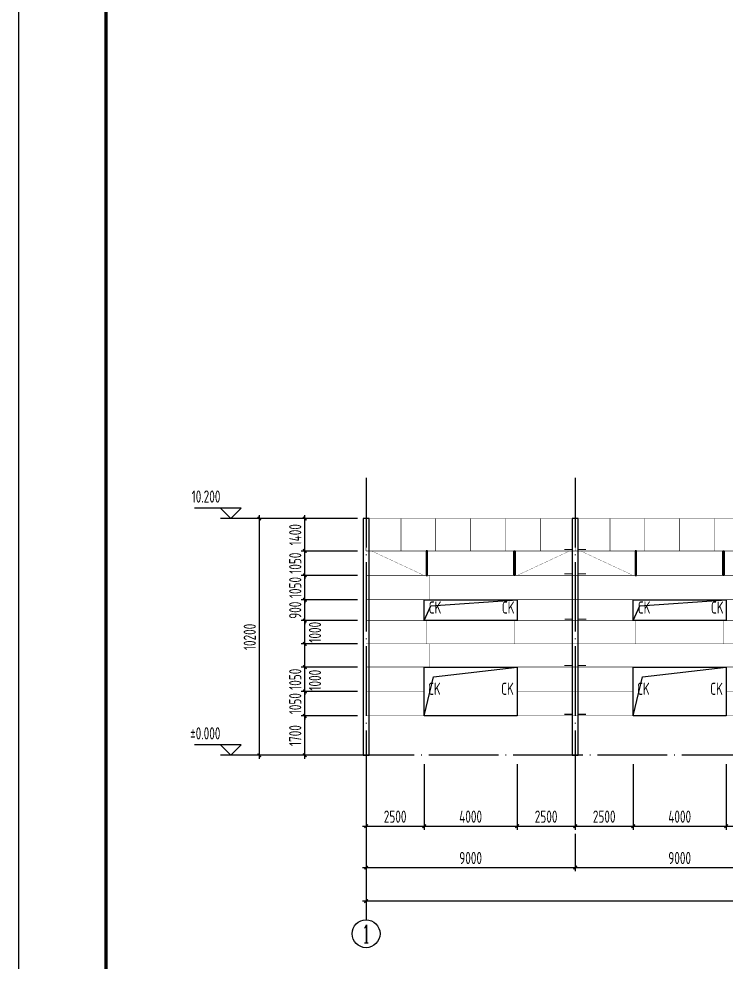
# Model space of a CAD drawing. Extents: x 753177 to 2169292, y -530934 to -273477.
# Drawn here: x 1698368 to 1728818, y -509343 to -468718 of the extents above; entities that cross this region are included whole.
import ezdxf
from ezdxf.enums import TextEntityAlignment as Align

# ---------------------------------------------------------------- set-up
doc = ezdxf.new("R2010")
doc.units = 0
doc.header["$LTSCALE"] = 1500
doc.header["$MEASUREMENT"] = 0
doc.linetypes.add('DOTE', pattern=[2.42, 2, -0.2, 0.02, -0.2])
doc.layers.get('Defpoints').update_dxf_attribs({"color": 252})
for name, color, linetype in [('00-tk', 151, 'Continuous'), ('AXIS', 3, 'Continuous'), ('AXIS_TEXT', 7, 'Continuous'), ('BOLT', 252, 'Continuous'), ('DIM', 3, 'Continuous'), ('THIN', 7, 'Continuous'), ('WINDOW', 4, 'Continuous')]:
    doc.layers.add(name, color=color, linetype=linetype)
doc.layers.add('TK', color=252, linetype='Continuous', lineweight=13)
doc.styles.add('_TCH_AXIS', font='COMPLEX', dxfattribs={"bigfont": 'GBCBIG'})
doc.styles.add('COMPLEX', font='COMPLEX')
doc.styles.add('TSSD_Dimension', font='Tssdeng.shx', dxfattribs={"width": 0.7, "bigfont": 'hztxt.shx'})
doc.styles.add('TSSD_Label', font='Tssdeng.shx', dxfattribs={"width": 0.7, "bigfont": 'hztxt.shx'})
doc.dimstyles.new('TSSD_150_150', dxfattribs={"dimtxt": 525, "dimasz": 150, "dimexe": 150, "dimexo": 375, "dimgap": 150, "dimtad": 1, "dimdec": 0, "dimzin": 0, "dimdsep": 46, "dimtxsty": 'TSSD_Dimension', "dimblk": 'ARCHTICK', "dimblk1": 'ARCHTICK', "dimblk2": 'ARCHTICK', "dimcen": 0, "dimdle": 150, "dimclrt": 7, "dimadec": 0, "dimazin": 0, "dimtfac": 1, "dimtdec": 0, "dimtix": 1, "dimtmove": 2, "dimatfit": 3, "dimfxl": 0, "dimtolj": 1, "dimtzin": 0, "dimarcsym": 0})

# ---------------------------------------------------------------- blocks, each defined once
blk = doc.blocks.new('A$C16496DF1')
at = {"layer": '00-tk'}
for p, q in [((0, 0), (0, 126150)), ((3750, 1500), (3750, 124650))]:
    blk.add_line(p, q, dxfattribs=at)
at = {"layer": '00-tk', "const_width": 150}
blk.add_lwpolyline([(3750, 124650), (176850, 124650), (176850, 1500), (3750, 1500)], close=True, dxfattribs=at)
blk = doc.blocks.new('_ArchTick')
at = {"color": 0, "linetype": 'ByBlock', "const_width": 0.4}
blk.add_lwpolyline([(-0.5, -0.5), (0.5, 0.5)], dxfattribs=at)
blk = doc.blocks.new('*D1171')
at = {"layer": 'AXIS', "color": 0, "lineweight": -2, "transparency": 16777216}
for p, q in [((1722318, -503811), (1722318, -505421)), ((1731318, -503811), (1731318, -505421)), ((1722168, -505271), (1731468, -505271))]:
    blk.add_line(p, q, dxfattribs=at)
at = {"layer": 'Defpoints', "color": 0, "transparency": 16777216}
for p in [(1722318, -503436), (1731318, -503436), (1731318, -505271)]:
    blk.add_point(p, dxfattribs=at)
at = {"layer": 'AXIS', "color": 0, "lineweight": -2, "transparency": 16777216, "xscale": 150, "yscale": 150, "zscale": 150, "rotation": 180}
blk.add_blockref('_ArchTick', (1722318, -505271), dxfattribs=at)
at = {"layer": 'AXIS', "color": 0, "lineweight": -2, "transparency": 16777216, "xscale": 150, "yscale": 150, "zscale": 150}
blk.add_blockref('_ArchTick', (1731318, -505271), dxfattribs=at)
at = {"layer": 'AXIS', "color": 7, "transparency": 16777216, "insert": (1726818, -504858), "char_height": 525, "attachment_point": 5, "style": 'TSSD_Dimension'}
blk.add_mtext('\\A1;9000', dxfattribs=at)
blk = doc.blocks.new('_AXISO')
blk.add_circle((0, 0), 0.5)
at = {"layer": 'AXIS_TEXT', "style": 'COMPLEX', "width": 1.041667}
blk.add_attdef('A', text='', height=0.56, dxfattribs=at).set_placement((-0.25, -0.28), (0.25, -0.28), align=Align.FIT)
blk = doc.blocks.new('*D1173')
at = {"layer": 'Defpoints', "color": 0, "transparency": 16777216}
for p in [(1713318, -504240), (1749318, -504240), (1749318, -506708)]:
    blk.add_point(p, dxfattribs=at)
at = {"layer": 'DIM', "color": 0, "lineweight": -2, "transparency": 16777216}
for p, q in [((1713318, -504615), (1713318, -506858)), ((1749318, -504615), (1749318, -506858)), ((1713168, -506708), (1749468, -506708))]:
    blk.add_line(p, q, dxfattribs=at)
at = {"layer": 'DIM', "color": 0, "lineweight": -2, "transparency": 16777216, "xscale": 150, "yscale": 150, "zscale": 150, "rotation": 180}
blk.add_blockref('_ArchTick', (1713318, -506708), dxfattribs=at)
at = {"layer": 'DIM', "color": 0, "lineweight": -2, "transparency": 16777216, "xscale": 150, "yscale": 150, "zscale": 150}
blk.add_blockref('_ArchTick', (1749318, -506708), dxfattribs=at)
at = {"layer": 'DIM', "color": 7, "transparency": 16777216, "insert": (1731318, -506295), "char_height": 525, "attachment_point": 5, "style": 'TSSD_Dimension'}
blk.add_mtext('\\A1;36000', dxfattribs=at)
blk = doc.blocks.new('*D1174')
at = {"layer": 'AXIS', "color": 0, "lineweight": -2, "transparency": 16777216}
for p, q in [((1713318, -503811), (1713318, -505421)), ((1722318, -503811), (1722318, -505421)), ((1713168, -505271), (1722468, -505271))]:
    blk.add_line(p, q, dxfattribs=at)
at = {"layer": 'Defpoints', "color": 0, "transparency": 16777216}
for p in [(1713318, -503436), (1722318, -503436), (1722318, -505271)]:
    blk.add_point(p, dxfattribs=at)
at = {"layer": 'AXIS', "color": 0, "lineweight": -2, "transparency": 16777216, "xscale": 150, "yscale": 150, "zscale": 150, "rotation": 180}
blk.add_blockref('_ArchTick', (1713318, -505271), dxfattribs=at)
at = {"layer": 'AXIS', "color": 0, "lineweight": -2, "transparency": 16777216, "xscale": 150, "yscale": 150, "zscale": 150}
blk.add_blockref('_ArchTick', (1722318, -505271), dxfattribs=at)
at = {"layer": 'AXIS', "color": 7, "transparency": 16777216, "insert": (1717818, -504858), "char_height": 525, "attachment_point": 5, "style": 'TSSD_Dimension'}
blk.add_mtext('\\A1;9000', dxfattribs=at)
blk = doc.blocks.new('*D1185')
at = {"layer": 'Defpoints', "color": 0, "transparency": 16777216}
for p in [(1710679, -498736), (1713318, -498736), (1713318, -500436)]:
    blk.add_point(p, dxfattribs=at)
at = {"layer": 'DIM', "color": 0, "lineweight": -2, "transparency": 16777216}
for p, q in [((1712943, -498736), (1710529, -498736)), ((1710679, -500586), (1710679, -498586)), ((1712943, -500436), (1710529, -500436))]:
    blk.add_line(p, q, dxfattribs=at)
at = {"layer": 'DIM', "color": 0, "lineweight": -2, "transparency": 16777216, "xscale": 150, "yscale": 150, "zscale": 150}
for p, rotation in [((1710679, -498736), 90), ((1710679, -500436), 270)]:
    blk.add_blockref('_ArchTick', p, dxfattribs=dict(at, rotation=rotation))
at = {"layer": 'DIM', "color": 7, "transparency": 16777216, "insert": (1710266, -499586), "char_height": 525, "attachment_point": 5, "rotation": 90, "style": 'TSSD_Dimension'}
blk.add_mtext('\\A1;1700', dxfattribs=at)
blk = doc.blocks.new('*D1186')
at = {"layer": 'Defpoints', "color": 0, "transparency": 16777216}
for p in [(1710679, -497685), (1713318, -497685), (1713318, -498736)]:
    blk.add_point(p, dxfattribs=at)
at = {"layer": 'DIM', "color": 0, "lineweight": -2, "transparency": 16777216}
for p, q in [((1710679, -497685), (1710679, -497535)), ((1712943, -497685), (1710529, -497685)), ((1710679, -498736), (1710679, -497685)), ((1712943, -498736), (1710529, -498736)), ((1710679, -498736), (1710679, -498886))]:
    blk.add_line(p, q, dxfattribs=at)
at = {"layer": 'DIM', "color": 0, "lineweight": -2, "transparency": 16777216, "xscale": 150, "yscale": 150, "zscale": 150}
for p, rotation in [((1710679, -497685), 270), ((1710679, -498736), 90)]:
    blk.add_blockref('_ArchTick', p, dxfattribs=dict(at, rotation=rotation))
at = {"layer": 'DIM', "color": 7, "transparency": 16777216, "insert": (1710266, -498210), "char_height": 525, "attachment_point": 5, "rotation": 90, "style": 'TSSD_Dimension'}
blk.add_mtext('\\A1;1050', dxfattribs=at)
blk = doc.blocks.new('*D1187')
at = {"layer": 'Defpoints', "color": 0, "transparency": 16777216}
for p in [(1710679, -495635), (1713318, -495635), (1713318, -496636)]:
    blk.add_point(p, dxfattribs=at)
at = {"layer": 'DIM', "color": 0, "lineweight": -2, "transparency": 16777216}
for p, q in [((1710679, -496786), (1710679, -495485)), ((1712943, -495635), (1710529, -495635)), ((1712943, -496636), (1710529, -496636))]:
    blk.add_line(p, q, dxfattribs=at)
at = {"layer": 'DIM', "color": 0, "lineweight": -2, "transparency": 16777216, "xscale": 150, "yscale": 150, "zscale": 150}
for p, rotation in [((1710679, -495635), 90), ((1710679, -496636), 270)]:
    blk.add_blockref('_ArchTick', p, dxfattribs=dict(at, rotation=rotation))
at = {"layer": 'DIM', "color": 7, "transparency": 16777216, "insert": (1711116, -497200), "char_height": 525, "attachment_point": 5, "rotation": 90, "style": 'TSSD_Dimension'}
blk.add_mtext('\\A1;1000', dxfattribs=at)
blk = doc.blocks.new('*D1188')
at = {"layer": 'Defpoints', "color": 0, "transparency": 16777216}
for p in [(1710679, -493736), (1713318, -493736), (1713318, -494636)]:
    blk.add_point(p, dxfattribs=at)
at = {"layer": 'DIM', "color": 0, "lineweight": -2, "transparency": 16777216}
for p, q in [((1710679, -493736), (1710679, -493586)), ((1712943, -493736), (1710529, -493736)), ((1710679, -494636), (1710679, -493736)), ((1712943, -494636), (1710529, -494636)), ((1710679, -494636), (1710679, -494786))]:
    blk.add_line(p, q, dxfattribs=at)
at = {"layer": 'DIM', "color": 0, "lineweight": -2, "transparency": 16777216, "xscale": 150, "yscale": 150, "zscale": 150}
for p, rotation in [((1710679, -493736), 270), ((1710679, -494636), 90)]:
    blk.add_blockref('_ArchTick', p, dxfattribs=dict(at, rotation=rotation))
at = {"layer": 'DIM', "color": 7, "transparency": 16777216, "insert": (1710266, -494186), "char_height": 525, "attachment_point": 5, "rotation": 90, "style": 'TSSD_Dimension'}
blk.add_mtext('\\A1;900', dxfattribs=at)
blk = doc.blocks.new('*D1189')
at = {"layer": 'Defpoints', "color": 0, "transparency": 16777216}
for p in [(1710679, -491636), (1713318, -491636), (1713318, -492685)]:
    blk.add_point(p, dxfattribs=at)
at = {"layer": 'DIM', "color": 0, "lineweight": -2, "transparency": 16777216}
for p, q in [((1710679, -491636), (1710679, -491486)), ((1712943, -491636), (1710529, -491636)), ((1710679, -492685), (1710679, -491636)), ((1712943, -492685), (1710529, -492685)), ((1710679, -492685), (1710679, -492835))]:
    blk.add_line(p, q, dxfattribs=at)
at = {"layer": 'DIM', "color": 0, "lineweight": -2, "transparency": 16777216, "xscale": 150, "yscale": 150, "zscale": 150}
for p, rotation in [((1710679, -491636), 270), ((1710679, -492685), 90)]:
    blk.add_blockref('_ArchTick', p, dxfattribs=dict(at, rotation=rotation))
at = {"layer": 'DIM', "color": 7, "transparency": 16777216, "insert": (1710266, -492160), "char_height": 525, "attachment_point": 5, "rotation": 90, "style": 'TSSD_Dimension'}
blk.add_mtext('\\A1;1050', dxfattribs=at)
blk = doc.blocks.new('*D1190')
at = {"layer": 'Defpoints', "color": 0, "transparency": 16777216}
for p in [(1710679, -490236), (1713318, -490236), (1713318, -491636)]:
    blk.add_point(p, dxfattribs=at)
at = {"layer": 'DIM', "color": 0, "lineweight": -2, "transparency": 16777216}
for p, q in [((1712943, -490236), (1710529, -490236)), ((1710679, -491786), (1710679, -490086)), ((1712943, -491636), (1710529, -491636))]:
    blk.add_line(p, q, dxfattribs=at)
at = {"layer": 'DIM', "color": 0, "lineweight": -2, "transparency": 16777216, "xscale": 150, "yscale": 150, "zscale": 150}
for p, rotation in [((1710679, -490236), 90), ((1710679, -491636), 270)]:
    blk.add_blockref('_ArchTick', p, dxfattribs=dict(at, rotation=rotation))
at = {"layer": 'DIM', "color": 7, "transparency": 16777216, "insert": (1710266, -490936), "char_height": 525, "attachment_point": 5, "rotation": 90, "style": 'TSSD_Dimension'}
blk.add_mtext('\\A1;1400', dxfattribs=at)
blk = doc.blocks.new('*D1191')
at = {"layer": 'Defpoints', "color": 0, "transparency": 16777216}
for p in [(1710679, -492685), (1713318, -492685), (1713318, -493736)]:
    blk.add_point(p, dxfattribs=at)
at = {"layer": 'DIM', "color": 0, "lineweight": -2, "transparency": 16777216}
for p, q in [((1712943, -492685), (1710529, -492685)), ((1710679, -492685), (1710679, -492535)), ((1710679, -493736), (1710679, -492685)), ((1712943, -493736), (1710529, -493736)), ((1710679, -493736), (1710679, -493886))]:
    blk.add_line(p, q, dxfattribs=at)
at = {"layer": 'DIM', "color": 0, "lineweight": -2, "transparency": 16777216, "xscale": 150, "yscale": 150, "zscale": 150}
for p, rotation in [((1710679, -492685), 270), ((1710679, -493736), 90)]:
    blk.add_blockref('_ArchTick', p, dxfattribs=dict(at, rotation=rotation))
at = {"layer": 'DIM', "color": 7, "transparency": 16777216, "insert": (1710266, -493210), "char_height": 525, "attachment_point": 5, "rotation": 90, "style": 'TSSD_Dimension'}
blk.add_mtext('\\A1;1050', dxfattribs=at)
blk = doc.blocks.new('*D1192')
at = {"layer": 'Defpoints', "color": 0, "transparency": 16777216}
for p in [(1710679, -494636), (1713318, -494636), (1713318, -495635)]:
    blk.add_point(p, dxfattribs=at)
at = {"layer": 'DIM', "color": 0, "lineweight": -2, "transparency": 16777216}
for p, q in [((1712943, -494636), (1710529, -494636)), ((1710679, -495785), (1710679, -494486)), ((1712943, -495635), (1710529, -495635))]:
    blk.add_line(p, q, dxfattribs=at)
at = {"layer": 'DIM', "color": 0, "lineweight": -2, "transparency": 16777216, "xscale": 150, "yscale": 150, "zscale": 150}
for p, rotation in [((1710679, -494636), 90), ((1710679, -495635), 270)]:
    blk.add_blockref('_ArchTick', p, dxfattribs=dict(at, rotation=rotation))
at = {"layer": 'DIM', "color": 7, "transparency": 16777216, "insert": (1711116, -495135), "char_height": 525, "attachment_point": 5, "rotation": 90, "style": 'TSSD_Dimension'}
blk.add_mtext('\\A1;1000', dxfattribs=at)
blk = doc.blocks.new('*D1193')
at = {"layer": 'Defpoints', "color": 0, "transparency": 16777216}
for p in [(1713318, -500436), (1715818, -500436), (1715818, -503489)]:
    blk.add_point(p, dxfattribs=at)
at = {"layer": 'DIM', "color": 0, "lineweight": -2, "transparency": 16777216}
for p, q in [((1713318, -500811), (1713318, -503639)), ((1715818, -500811), (1715818, -503639)), ((1713168, -503489), (1715968, -503489))]:
    blk.add_line(p, q, dxfattribs=at)
at = {"layer": 'DIM', "color": 0, "lineweight": -2, "transparency": 16777216, "xscale": 150, "yscale": 150, "zscale": 150, "rotation": 180}
blk.add_blockref('_ArchTick', (1713318, -503489), dxfattribs=at)
at = {"layer": 'DIM', "color": 0, "lineweight": -2, "transparency": 16777216, "xscale": 150, "yscale": 150, "zscale": 150}
blk.add_blockref('_ArchTick', (1715818, -503489), dxfattribs=at)
at = {"layer": 'DIM', "color": 7, "transparency": 16777216, "insert": (1714568, -503076), "char_height": 525, "attachment_point": 5, "style": 'TSSD_Dimension'}
blk.add_mtext('\\A1;2500', dxfattribs=at)
blk = doc.blocks.new('*D1194')
at = {"layer": 'Defpoints', "color": 0, "transparency": 16777216}
for p in [(1715818, -500436), (1719818, -500436), (1719818, -503489)]:
    blk.add_point(p, dxfattribs=at)
at = {"layer": 'DIM', "color": 0, "lineweight": -2, "transparency": 16777216}
for p, q in [((1715818, -500811), (1715818, -503639)), ((1719818, -500811), (1719818, -503639)), ((1715668, -503489), (1719968, -503489))]:
    blk.add_line(p, q, dxfattribs=at)
at = {"layer": 'DIM', "color": 0, "lineweight": -2, "transparency": 16777216, "xscale": 150, "yscale": 150, "zscale": 150, "rotation": 180}
blk.add_blockref('_ArchTick', (1715818, -503489), dxfattribs=at)
at = {"layer": 'DIM', "color": 0, "lineweight": -2, "transparency": 16777216, "xscale": 150, "yscale": 150, "zscale": 150}
blk.add_blockref('_ArchTick', (1719818, -503489), dxfattribs=at)
at = {"layer": 'DIM', "color": 7, "transparency": 16777216, "insert": (1717818, -503076), "char_height": 525, "attachment_point": 5, "style": 'TSSD_Dimension'}
blk.add_mtext('\\A1;4000', dxfattribs=at)
blk = doc.blocks.new('*D1195')
at = {"layer": 'Defpoints', "color": 0, "transparency": 16777216}
for p in [(1719818, -500436), (1722318, -500436), (1722318, -503489)]:
    blk.add_point(p, dxfattribs=at)
at = {"layer": 'DIM', "color": 0, "lineweight": -2, "transparency": 16777216}
for p, q in [((1719818, -500811), (1719818, -503639)), ((1722318, -500811), (1722318, -503639)), ((1719668, -503489), (1722468, -503489))]:
    blk.add_line(p, q, dxfattribs=at)
at = {"layer": 'DIM', "color": 0, "lineweight": -2, "transparency": 16777216, "xscale": 150, "yscale": 150, "zscale": 150, "rotation": 180}
blk.add_blockref('_ArchTick', (1719818, -503489), dxfattribs=at)
at = {"layer": 'DIM', "color": 0, "lineweight": -2, "transparency": 16777216, "xscale": 150, "yscale": 150, "zscale": 150}
blk.add_blockref('_ArchTick', (1722318, -503489), dxfattribs=at)
at = {"layer": 'DIM', "color": 7, "transparency": 16777216, "insert": (1721068, -503076), "char_height": 525, "attachment_point": 5, "style": 'TSSD_Dimension'}
blk.add_mtext('\\A1;2500', dxfattribs=at)
blk = doc.blocks.new('*D1196')
at = {"layer": 'Defpoints', "color": 0, "transparency": 16777216}
for p in [(1722318, -500436), (1724818, -500436), (1724818, -503489)]:
    blk.add_point(p, dxfattribs=at)
at = {"layer": 'DIM', "color": 0, "lineweight": -2, "transparency": 16777216}
for p, q in [((1722318, -500811), (1722318, -503639)), ((1724818, -500811), (1724818, -503639)), ((1722168, -503489), (1724968, -503489))]:
    blk.add_line(p, q, dxfattribs=at)
at = {"layer": 'DIM', "color": 0, "lineweight": -2, "transparency": 16777216, "xscale": 150, "yscale": 150, "zscale": 150, "rotation": 180}
blk.add_blockref('_ArchTick', (1722318, -503489), dxfattribs=at)
at = {"layer": 'DIM', "color": 0, "lineweight": -2, "transparency": 16777216, "xscale": 150, "yscale": 150, "zscale": 150}
blk.add_blockref('_ArchTick', (1724818, -503489), dxfattribs=at)
at = {"layer": 'DIM', "color": 7, "transparency": 16777216, "insert": (1723568, -503076), "char_height": 525, "attachment_point": 5, "style": 'TSSD_Dimension'}
blk.add_mtext('\\A1;2500', dxfattribs=at)
blk = doc.blocks.new('*D1197')
at = {"layer": 'Defpoints', "color": 0, "transparency": 16777216}
for p in [(1724818, -500436), (1728818, -500436), (1728818, -503489)]:
    blk.add_point(p, dxfattribs=at)
at = {"layer": 'DIM', "color": 0, "lineweight": -2, "transparency": 16777216}
for p, q in [((1724818, -500811), (1724818, -503639)), ((1728818, -500811), (1728818, -503639)), ((1724668, -503489), (1728968, -503489))]:
    blk.add_line(p, q, dxfattribs=at)
at = {"layer": 'DIM', "color": 0, "lineweight": -2, "transparency": 16777216, "xscale": 150, "yscale": 150, "zscale": 150, "rotation": 180}
blk.add_blockref('_ArchTick', (1724818, -503489), dxfattribs=at)
at = {"layer": 'DIM', "color": 0, "lineweight": -2, "transparency": 16777216, "xscale": 150, "yscale": 150, "zscale": 150}
blk.add_blockref('_ArchTick', (1728818, -503489), dxfattribs=at)
at = {"layer": 'DIM', "color": 7, "transparency": 16777216, "insert": (1726818, -503076), "char_height": 525, "attachment_point": 5, "style": 'TSSD_Dimension'}
blk.add_mtext('\\A1;4000', dxfattribs=at)
blk = doc.blocks.new('*D1198')
at = {"layer": 'Defpoints', "color": 0, "transparency": 16777216}
for p in [(1728818, -500436), (1731318, -500436), (1731318, -503489)]:
    blk.add_point(p, dxfattribs=at)
at = {"layer": 'DIM', "color": 0, "lineweight": -2, "transparency": 16777216}
for p, q in [((1728818, -500811), (1728818, -503639)), ((1731318, -500811), (1731318, -503639)), ((1728668, -503489), (1731468, -503489))]:
    blk.add_line(p, q, dxfattribs=at)
at = {"layer": 'DIM', "color": 0, "lineweight": -2, "transparency": 16777216, "xscale": 150, "yscale": 150, "zscale": 150, "rotation": 180}
blk.add_blockref('_ArchTick', (1728818, -503489), dxfattribs=at)
at = {"layer": 'DIM', "color": 0, "lineweight": -2, "transparency": 16777216, "xscale": 150, "yscale": 150, "zscale": 150}
blk.add_blockref('_ArchTick', (1731318, -503489), dxfattribs=at)
at = {"layer": 'DIM', "color": 7, "transparency": 16777216, "insert": (1730068, -503076), "char_height": 525, "attachment_point": 5, "style": 'TSSD_Dimension'}
blk.add_mtext('\\A1;2500', dxfattribs=at)
blk = doc.blocks.new('*D1208')
at = {"layer": 'Defpoints', "color": 0, "transparency": 16777216}
for p in [(1710679, -496636), (1713318, -496636), (1713318, -497685)]:
    blk.add_point(p, dxfattribs=at)
at = {"layer": 'DIM', "color": 0, "lineweight": -2, "transparency": 16777216}
for p, q in [((1712943, -496636), (1710529, -496636)), ((1710679, -496636), (1710679, -496486)), ((1710679, -497685), (1710679, -496636)), ((1712943, -497685), (1710529, -497685)), ((1710679, -497685), (1710679, -497835))]:
    blk.add_line(p, q, dxfattribs=at)
at = {"layer": 'DIM', "color": 0, "lineweight": -2, "transparency": 16777216, "xscale": 150, "yscale": 150, "zscale": 150}
for p, rotation in [((1710679, -496636), 270), ((1710679, -497685), 90)]:
    blk.add_blockref('_ArchTick', p, dxfattribs=dict(at, rotation=rotation))
at = {"layer": 'DIM', "color": 7, "transparency": 16777216, "insert": (1710266, -497160), "char_height": 525, "attachment_point": 5, "rotation": 90, "style": 'TSSD_Dimension'}
blk.add_mtext('\\A1;1050', dxfattribs=at)
blk = doc.blocks.new('*D1209')
at = {"layer": 'Defpoints', "color": 0, "transparency": 16777216}
for p in [(1708721, -490236), (1712943, -490236), (1712943, -500436)]:
    blk.add_point(p, dxfattribs=at)
at = {"layer": 'DIM', "color": 0, "lineweight": -2, "transparency": 16777216}
for p, q in [((1712568, -490236), (1708571, -490236)), ((1708721, -500586), (1708721, -490086)), ((1712568, -500436), (1708571, -500436))]:
    blk.add_line(p, q, dxfattribs=at)
at = {"layer": 'DIM', "color": 0, "lineweight": -2, "transparency": 16777216, "xscale": 150, "yscale": 150, "zscale": 150}
for p, rotation in [((1708721, -490236), 90), ((1708721, -500436), 270)]:
    blk.add_blockref('_ArchTick', p, dxfattribs=dict(at, rotation=rotation))
at = {"layer": 'DIM', "color": 7, "transparency": 16777216, "insert": (1708308, -495336), "char_height": 525, "attachment_point": 5, "rotation": 90, "style": 'TSSD_Dimension'}
blk.add_mtext('\\A1;10200', dxfattribs=at)

msp = doc.modelspace()

# ---------------------------------------------------------------- linework, layer by layer
at = {"color": 4, "linetype": 'ByBlock'}
for points in [[(1713442.8, -490235.7), (1713192.8, -490235.7), (1713192.8, -500435.7), (1713442.8, -500435.7)], [(1722442.8, -490235.7), (1722192.8, -490235.7), (1722192.8, -500435.7), (1722442.8, -500435.7)]]:
    msp.add_lwpolyline(points, close=True, dxfattribs=at)
at = {"color": 2, "linetype": 'ByBlock'}
for points, const_width in [([(1713317.8, -490235.7), (1749317.8, -490235.7)], 25), ([(1713317.8, -491635.7), (1749317.8, -491635.7)], 25), ([(1713556.8, -491635.7), (1715811.8, -492686.7)], 10), ([(1715931.8, -491635.7), (1715931.8, -492686.7)], 10), ([(1719703.8, -491635.7), (1719703.8, -492686.7)], 10), ([(1722078.8, -491635.7), (1719823.8, -492686.7)], 10), ([(1722556.8, -491635.7), (1724811.8, -492686.7)], 10), ([(1724931.8, -491635.7), (1724931.8, -492686.7)], 10), ([(1728703.8, -491635.7), (1728703.8, -492686.7)], 10), ([(1713317.8, -492685.2), (1749317.8, -492685.2)], 25), ([(1716051.8, -492686.7), (1716051.8, -493735.7)], 10), ([(1719583.8, -492686.7), (1719583.8, -493735.7)], 10), ([(1725051.8, -492686.7), (1725051.8, -493735.7)], 10), ([(1728583.8, -492686.7), (1728583.8, -493735.7)], 10), ([(1713317.8, -493735.7), (1749317.8, -493735.7)], 25), ([(1713317.8, -494635.7), (1749317.8, -494635.7)], 25), ([(1715931.8, -494635.7), (1715931.8, -495635.2)], 10), ([(1719703.8, -494635.7), (1719703.8, -495635.2)], 10), ([(1724931.8, -494635.7), (1724931.8, -495635.2)], 10), ([(1728703.8, -494635.7), (1728703.8, -495635.2)], 10), ([(1713317.8, -495635.2), (1749317.8, -495635.2)], 25), ([(1716051.8, -495635.2), (1716051.8, -496635.7)], 10), ([(1719583.8, -495635.2), (1719583.8, -496635.7)], 10), ([(1725051.8, -495635.2), (1725051.8, -496635.7)], 10), ([(1728583.8, -495635.2), (1728583.8, -496635.7)], 10), ([(1713317.8, -496635.7), (1749317.8, -496635.7)], 25), ([(1713317.8, -497685.2), (1715817.8, -497685.2)], 25), ([(1719817.8, -497685.2), (1724817.8, -497685.2)], 25), ([(1728817.8, -497685.2), (1733817.8, -497685.2)], 25), ([(1713317.8, -498735.7), (1741517.8, -498735.7)], 25)]:
    msp.add_lwpolyline(points, dxfattribs=dict(at, const_width=const_width))
for points in [[(1715961.8, -492686.7), (1715961.8, -491635.7), (1715901.8, -491635.7), (1715901.8, -492686.7)], [(1719673.8, -492686.7), (1719673.8, -491635.7), (1719733.8, -491635.7), (1719733.8, -492686.7)], [(1724961.8, -492686.7), (1724961.8, -491635.7), (1724901.8, -491635.7), (1724901.8, -492686.7)], [(1728673.8, -492686.7), (1728673.8, -491635.7), (1728733.8, -491635.7), (1728733.8, -492686.7)]]:
    msp.add_lwpolyline(points, close=True, dxfattribs=at)
at = {"layer": 'AXIS', "color": 252, "linetype": 'DOTE'}
for p, q in [((1713317.8, -488480), (1713317.8, -503435.7)), ((1722317.8, -488480), (1722317.8, -503435.7)), ((1755317.8, -500435.7), (1707317.8, -500435.7))]:
    msp.add_line(p, q, dxfattribs=at)
at = {"layer": 'AXIS'}
msp.add_line((1713317.8, -503435.7), (1713317.8, -507520.5), dxfattribs=at)
at = {"layer": 'BOLT', "color": 2}
for p, q in [((1715817.8, -494635.7), (1716100, -493996.9)), ((1716100, -493996.9), (1719817.8, -493735.7)), ((1724817.8, -494635.7), (1725100, -493996.9)), ((1725100, -493996.9), (1728817.8, -493735.7)), ((1716224.8, -497059.4), (1719817.8, -496635.7)), ((1725224.8, -497059.4), (1728817.8, -496635.7)), ((1715817.8, -498735.7), (1716224.8, -497059.4)), ((1724817.8, -498735.7), (1725224.8, -497059.4))]:
    msp.add_line(p, q, dxfattribs=at)
at = {"layer": 'BOLT', "color": 2, "const_width": 25}
for points in [[(1713317.8, -491635.7), (1713317.8, -490235.7)], [(1714817.8, -491635.7), (1714817.8, -490235.7)], [(1716317.8, -491635.7), (1716317.8, -490235.7)], [(1717817.8, -491635.7), (1717817.8, -490235.7)], [(1719317.8, -491635.7), (1719317.8, -490235.7)], [(1720817.8, -491635.7), (1720817.8, -490235.7)], [(1722317.8, -491635.7), (1722317.8, -490235.7)], [(1722317.8, -491635.7), (1722317.8, -490235.7)], [(1723817.8, -491635.7), (1723817.8, -490235.7)], [(1725317.8, -491635.7), (1725317.8, -490235.7)], [(1726817.8, -491635.7), (1726817.8, -490235.7)], [(1728317.8, -491635.7), (1728317.8, -490235.7)]]:
    msp.add_lwpolyline(points, dxfattribs=at)
at = {"layer": 'BOLT', "color": 2}
for points in [[(1715817.8, -493735.7), (1719817.8, -493735.7), (1719817.8, -494635.7), (1715817.8, -494635.7)], [(1724817.8, -493735.7), (1728817.8, -493735.7), (1728817.8, -494635.7), (1724817.8, -494635.7)], [(1719817.8, -498735.7), (1715817.8, -498735.7), (1715817.8, -496635.7), (1719817.8, -496635.7)], [(1728817.8, -498735.7), (1724817.8, -498735.7), (1724817.8, -496635.7), (1728817.8, -496635.7)]]:
    msp.add_lwpolyline(points, close=True, dxfattribs=at)
at = {"layer": 'THIN'}
for p, q in [((1707045.1, -489785.7), (1705934.5, -489785.7)), ((1707495.1, -490235.7), (1707045.1, -489785.7)), ((1707945.1, -489785.7), (1707045.1, -489785.7)), ((1707495.1, -490235.7), (1707945.1, -489785.7)), ((1708571, -490235.7), (1707045.1, -490235.7)), ((1707045.1, -499985.7), (1705934.5, -499985.7)), ((1707495.1, -500435.7), (1707045.1, -499985.7)), ((1707945.1, -499985.7), (1707045.1, -499985.7)), ((1707495.1, -500435.7), (1707945.1, -499985.7)), ((1708571, -500435.7), (1707045.1, -500435.7))]:
    msp.add_line(p, q, dxfattribs=at)
at = {"layer": 'WINDOW', "linetype": 'ByBlock', "const_width": 50}
for points in [[(1721852.4, -491569.6), (1722192.3, -491569.6)], [(1722442.3, -491569.4), (1722782.1, -491569.4)], [(1721852.4, -492619.6), (1722192.3, -492619.6)], [(1722442.3, -492619.4), (1722782.1, -492619.4)], [(1721871.4, -494569.6), (1722211.2, -494569.6)], [(1722461.2, -494569.4), (1722801.1, -494569.4)], [(1721852.4, -496569.6), (1722192.3, -496569.6)], [(1722442.3, -496569.4), (1722782.1, -496569.4)], [(1721852.4, -498669.6), (1722192.3, -498669.6)], [(1722442.3, -498669.4), (1722782.1, -498669.4)]]:
    msp.add_lwpolyline(points, dxfattribs=at)

# ---------------------------------------------------------------- block references
at = {"layer": 'AXIS'}
ref = msp.add_blockref('_AXISO', (1713317.8, -508120.5), dxfattribs=dict(at, xscale=1200, yscale=1200, zscale=1200))
ref.add_attrib('A', '1', dxfattribs={"layer": 'AXIS_TEXT', "height": 772.1, "style": '_TCH_AXIS'}).set_placement((1713152.3, -508506.6), (1713483.2, -508506.6), align=Align.FIT)
at = {"layer": 'TK', "color": 2, "linetype": 'ByBlock'}
msp.add_blockref('A$C16496DF1', (1698368.2, -530934.4), dxfattribs=at)

# ---------------------------------------------------------------- texts
at = {"layer": 'THIN', "style": 'TSSD_Label', "width": 0.7}
for s, p in [('10.200', (1707045.1, -489710.7)), ('CK', (1716556.5, -494489.6)), ('CK', (1719705.9, -494489.6)), ('CK', (1725556.5, -494489.6)), ('CK', (1728705.9, -494489.6)), ('CK', (1716526.5, -497989.6)), ('CK', (1719675.9, -497989.6)), ('CK', (1725526.5, -497989.6)), ('CK', (1728675.9, -497989.6)), ('%%P0.000', (1707045.1, -499910.7))]:
    msp.add_text(s, height=525, dxfattribs=at).set_placement(p, align=Align.BOTTOM_RIGHT)

# ---------------------------------------------------------------- dimensions: what is measured, and where the dimension line sits
at = {"layer": 'AXIS'}
for p1, p2, picture, middle in [((1713317.8, -503435.7), (1722317.8, -503435.7), '*D1174', (1717817.8, -504858)), ((1722317.8, -503435.7), (1731317.8, -503435.7), '*D1171', (1726817.8, -504858))]:
    dim = msp.add_aligned_dim(p1=p1, p2=p2, distance=-1834.9, dimstyle='TSSD_150_150', dxfattribs=at)
    dim.commit()
    dim.dimension.update_dxf_attribs({"geometry": picture, "text_midpoint": middle})
at = {"layer": 'DIM'}
for base, p1, p2, angle, picture, middle in [((1708721, -490235.7), (1712942.8, -500435.7), (1712942.8, -490235.7), 90, '*D1209', (1708308.5, -495335.7)), ((1710678.6, -490235.7), (1713317.8, -491635.7), (1713317.8, -490235.7), 90, '*D1190', (1710266.1, -490935.7)), ((1710678.6216, -491635.6721), (1713317.7687, -492685.1831), (1713317.7687, -491635.6721), 90, '*D1189', (1710266.1216, -492160.4276)), ((1710678.6216, -492685.1831), (1713317.7687, -493735.6721), (1713317.7687, -492685.1831), 90, '*D1191', (1710266.1216, -493210.4276)), ((1710678.6, -493735.7), (1713317.8, -494635.7), (1713317.8, -493735.7), 90, '*D1188', (1710266.1, -494185.7)), ((1710678.6216, -496635.6721), (1713317.7687, -497685.1831), (1713317.7687, -496635.6721), 90, '*D1208', (1710266.1216, -497160.4276)), ((1710678.6216, -497685.1831), (1713317.7687, -498735.6721), (1713317.7687, -497685.1831), 90, '*D1186', (1710266.1216, -498210.4276)), ((1710678.6, -498735.7), (1713317.8, -500435.7), (1713317.8, -498735.7), 90, '*D1185', (1710266.1, -499585.7)), ((1749317.8, -506707.6), (1713317.8, -504240.5), (1749317.8, -504240.5), 360, '*D1173', (1731317.8, -506295.1))]:
    dim = msp.add_linear_dim(base=base, p1=p1, p2=p2, angle=angle, dimstyle='TSSD_150_150', dxfattribs=at)
    dim.commit()
    dim.dimension.update_dxf_attribs({"geometry": picture, "text_midpoint": middle})
for base, p1, p2, picture, middle in [((1710678.6216, -494635.6721), (1713317.7687, -495635.1831), (1713317.7687, -494635.6721), '*D1192', (1711116.1216, -495135.4276)), ((1710678.6216, -495635.1831), (1713317.7687, -496635.6721), (1713317.7687, -495635.1831), '*D1187', (1711116.1216, -497200.3837))]:
    dim = msp.add_linear_dim(base=base, p1=p1, p2=p2, angle=90, dimstyle='TSSD_150_150', dxfattribs=at)
    dim.commit()
    dim.dimension.update_dxf_attribs({"geometry": picture, "text_midpoint": middle, "dimtype": 160})
for base, p1, p2, picture, middle in [((1715817.8, -503488.9), (1713317.8, -500435.7), (1715817.8, -500435.7), '*D1193', (1714567.8, -503076.4)), ((1719817.8, -503488.9), (1715817.8, -500435.7), (1719817.8, -500435.7), '*D1194', (1717817.8, -503076.4)), ((1722317.8, -503488.9), (1719817.8, -500435.7), (1722317.8, -500435.7), '*D1195', (1721067.8, -503076.4)), ((1724817.8, -503488.9), (1722317.8, -500435.7), (1724817.8, -500435.7), '*D1196', (1723567.8, -503076.4)), ((1728817.8, -503488.9), (1724817.8, -500435.7), (1728817.8, -500435.7), '*D1197', (1726817.8, -503076.4)), ((1731317.8, -503488.9), (1728817.8, -500435.7), (1731317.8, -500435.7), '*D1198', (1730067.8, -503076.4))]:
    dim = msp.add_linear_dim(base=base, p1=p1, p2=p2, dimstyle='TSSD_150_150', dxfattribs=at)
    dim.commit()
    dim.dimension.update_dxf_attribs({"geometry": picture, "text_midpoint": middle})

doc.saveas('drawing.dxf')
